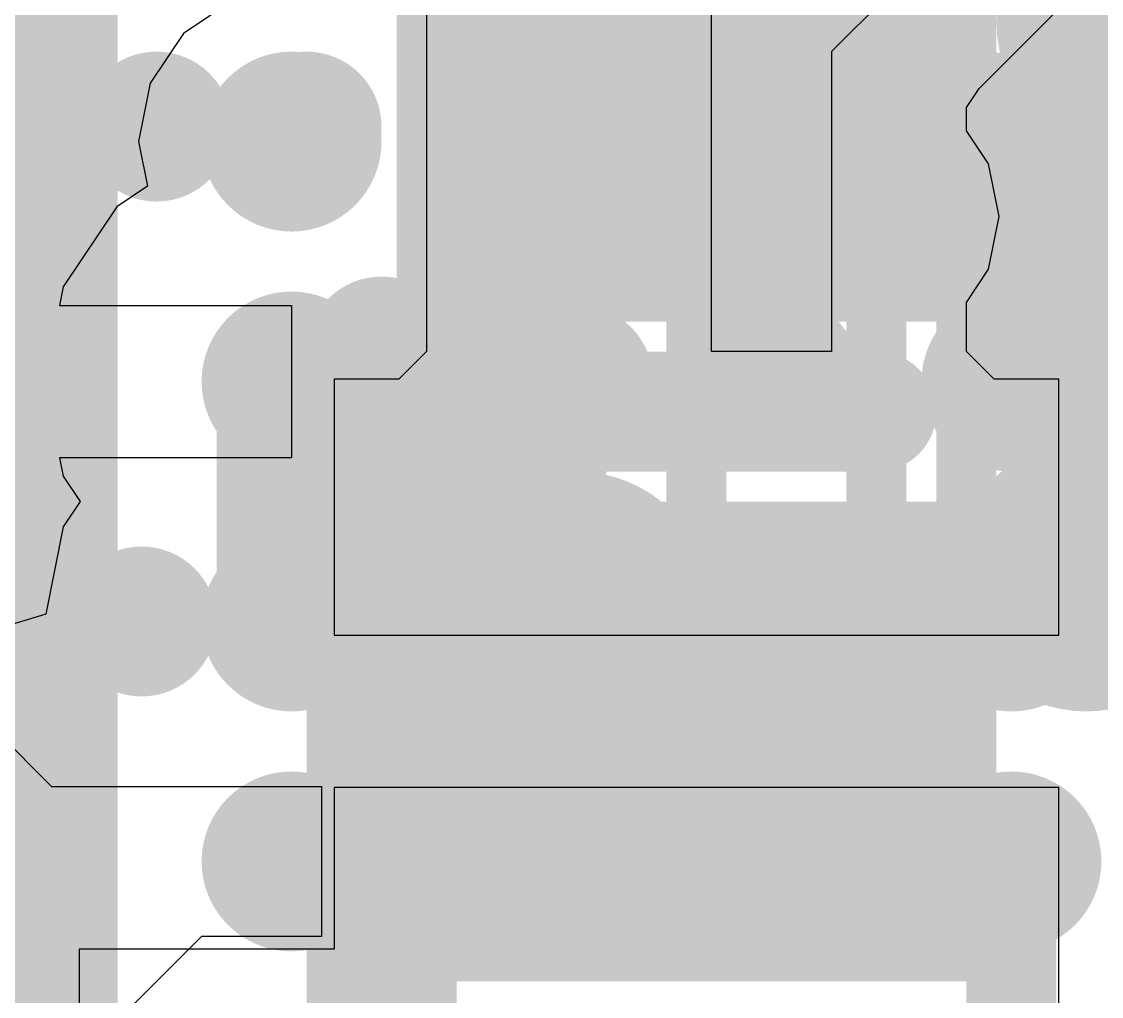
# Model space of a CAD drawing. Header units: millimetres. Extents: x 15 to 120, y 22 to 104.
# Drawn here: x 79.25 to 81.05, y 68.025 to 69.65 of the extents above; entities that cross this region are included whole.
import ezdxf

# ---------------------------------------------------------------- set-up
doc = ezdxf.new("R2010")
doc.units = ezdxf.units.MM
for name, color, linetype in [('BottomLayer', 5, 'Continuous'), ('BottomOverlay', 54, 'Continuous'), ('BottomPaste', 16, 'Continuous'), ('BottomSolder', 6, 'Continuous'), ('Mechanical13', 56, 'Continuous'), ('Mechanical15', 56, 'Continuous'), ('MultiLayer', 9, 'Continuous'), ('TopLayer', 1, 'Continuous'), ('TopOverlay', 2, 'Continuous'), ('TopPaste', 8, 'Continuous'), ('TopSolder', 216, 'Continuous')]:
    doc.layers.add(name, color=color, linetype=linetype)

msp = doc.modelspace()

# ---------------------------------------------------------------- linework, layer by layer
at = {"layer": 'BottomLayer'}
for p, q in [((79.92500652, 69.9000253), (79.92500652, 69.12469284)), ((80.84619339999999, 69.53863663999999), (81.0036353, 69.69608108)), ((80.82500472, 69.50692728), (80.84619339999999, 69.53863663999999)), ((80.82500472, 69.4680729), (80.82500472, 69.50692728)), ((80.86194393999999, 69.4127898), (80.82500472, 69.4680729)), ((80.87940644, 69.32499978), (80.86194393999999, 69.4127898)), ((80.86194393999999, 69.23720976), (80.87940644, 69.32499978)), ((80.82500472, 69.18192666), (80.86194393999999, 69.23720976)), ((80.82500472, 69.1246903), (80.82500472, 69.18192666)), ((79.92500652, 69.12469284), (79.92500398, 69.1246903)), ((79.92500398, 69.1246903), (79.92500652, 69.12468776)), ((79.92500652, 69.12468776), (79.92500398, 69.10002944)), ((80.82500472, 69.12468776), (80.82500725999999, 69.1246903)), ((80.82500725999999, 69.1246903), (80.82500472, 69.1246903)), ((80.82500725999999, 69.10002944), (80.82500472, 69.12468776)), ((79.92500398, 69.10002944), (79.87895377999999, 69.05397669999999)), ((80.87105745999999, 69.05397669999999), (80.82500725999999, 69.10002944)), ((79.87895377999999, 69.05397669999999), (79.77100632, 69.05397669999999)), ((79.77100632, 69.05397669999999), (79.77100632, 68.6269773)), ((80.97900492, 69.05397669999999), (80.87105745999999, 69.05397669999999)), ((80.97900492, 68.6269773), (80.97900492, 69.05397669999999)), ((79.77100632, 68.6269773), (80.97900492, 68.6269773)), ((80.97900492, 68.3729773), (79.77100632, 68.3729773)), ((79.77100632, 68.3729773), (79.77100632, 68.10400399999999)), ((80.97900492, 67.9459779), (80.97900492, 68.3729773)), ((79.77100632, 68.10400399999999), (79.34599827999999, 68.10400399999999)), ((79.34599827999999, 68.10400399999999), (79.34599827999999, 67.8270043))]:
    msp.add_line(p, q, dxfattribs=at)
for points, const_width in [([(80.37500562, 69.5000261), (81.09999528, 70.22501575999999)], 0.3999992), ([(81.20000016, 69.6000005), (81.57498036, 69.6000005)], 0.3999992), ([(79.8500054, 67.57500074), (79.8500054, 69.09999642)], 0.2499995)]:
    msp.add_lwpolyline(points, dxfattribs=dict(at, const_width=const_width))
for points, const_width in [([(81.10000036, 69.6000005, 1), (81.29999996, 69.6000005, 1)], 0.1999996), ([(80.58750202, 69.6500004, 1), (80.71250049999999, 69.6500004, 1)], 0.12499848), ([(80.27500581999999, 69.5000261, 1), (80.47500542, 69.5000261, 1)], 0.1999996), ([(79.41250056, 69.47500201999999, 1), (79.53749904, 69.47500201999999, 1)], 0.12499848), ([(79.6625026, 69.47500201999999, 1), (79.78750108, 69.47500201999999, 1)], 0.12499848), ([(80.58750202, 69.32499978, 1), (80.71250049999999, 69.32499978, 1)], 0.12499848), ([(79.78750615999999, 69.09999642, 1), (79.91250464, 69.09999642, 1)], 0.12499848), ([(80.08750047999999, 68.67500108, 1), (80.21249895999999, 68.67500108, 1)], 0.12499848), ([(80.53749958, 68.67500108, 1), (80.66249805999999, 68.67500108, 1)], 0.12499848), ([(80.08750047999999, 68.32500178, 1), (80.21249895999999, 68.32500178, 1)], 0.12499848), ([(80.53749958, 68.32500178, 1), (80.66249805999999, 68.32500178, 1)], 0.12499848)]:
    msp.add_lwpolyline(points, format="xyb", close=True, dxfattribs=dict(at, const_width=const_width))
for points in [[(80.72500491999999, 69.80002549999999), (80.02500631999999, 69.80002549999999), (80.72500491999999, 69.2000267), (80.02500631999999, 69.2000267)], [(80.72500491999999, 68.7999767), (80.02500631999999, 68.7999767), (80.72500491999999, 68.1999779), (80.02500631999999, 68.1999779)]]:
    msp.add_solid(points, dxfattribs=at)
at = {"layer": 'BottomOverlay', "const_width": 0.1999996}
msp.add_lwpolyline([(80.07498082, 69.0000017), (80.67497962, 69.0000017)], dxfattribs=at)
at = {"layer": 'BottomOverlay', "const_width": 0.0999998}
for points in [[(80.02498091999999, 69.0000017, 1), (80.12498072, 69.0000017, 1)], [(80.62497972, 69.0000017, 1), (80.72497951999999, 69.0000017, 1)]]:
    msp.add_lwpolyline(points, format="xyb", close=True, dxfattribs=at)
at = {"layer": 'BottomPaste'}
for points in [[(80.72500491999999, 69.80002549999999), (80.02500631999999, 69.80002549999999), (80.72500491999999, 69.2000267), (80.02500631999999, 69.2000267)], [(80.72500491999999, 69.80002549999999), (80.02500631999999, 69.80002549999999), (80.72500491999999, 69.2000267), (80.02500631999999, 69.2000267)], [(80.72500491999999, 68.7999767), (80.02500631999999, 68.7999767), (80.72500491999999, 68.1999779), (80.02500631999999, 68.1999779)], [(80.72500491999999, 68.7999767), (80.02500631999999, 68.7999767), (80.72500491999999, 68.1999779), (80.02500631999999, 68.1999779)]]:
    msp.add_solid(points, dxfattribs=at)
at = {"layer": 'BottomSolder'}
for points in [[(80.77500481999999, 69.85002539999999), (79.97500642, 69.85002539999999), (80.77500481999999, 69.15002679999999), (79.97500642, 69.15002679999999)], [(80.77500481999999, 69.85002539999999), (79.97500642, 69.85002539999999), (80.77500481999999, 69.15002679999999), (79.97500642, 69.15002679999999)], [(80.77500481999999, 68.84997659999999), (79.97500642, 68.84997659999999), (80.77500481999999, 68.14997799999999), (79.97500642, 68.14997799999999)], [(80.77500481999999, 68.84997659999999), (79.97500642, 68.84997659999999), (80.77500481999999, 68.14997799999999), (79.97500642, 68.14997799999999)]]:
    msp.add_solid(points, dxfattribs=at)
at = {"layer": 'Mechanical13', "const_width": 0.0999998}
for points in [[(79.35999622, 64.3099806), (79.35999622, 69.7899798)], [(80.07498082, 68.4499901), (80.07498082, 69.55001329999999)], [(80.07498082, 69.55001329999999), (80.67497962, 69.55001329999999)], [(80.67497962, 68.4499901), (80.67497962, 69.55001329999999)], [(80.07498082, 68.4499901), (80.67497962, 68.4499901)]]:
    msp.add_lwpolyline(points, dxfattribs=at)
at = {"layer": 'Mechanical13', "const_width": 0.0499999}
for points in [[(80.04998214, 69.55001329999999, 1), (80.09997949999999, 69.55001329999999, 1)], [(80.04998214, 69.55001329999999, 1), (80.09997949999999, 69.55001329999999, 1)], [(80.64998093999999, 69.55001329999999, 1), (80.6999783, 69.55001329999999, 1)], [(80.64998093999999, 69.55001329999999, 1), (80.6999783, 69.55001329999999, 1)], [(80.04998214, 68.4499901, 1), (80.09997949999999, 68.4499901, 1)], [(80.04998214, 68.4499901, 1), (80.09997949999999, 68.4499901, 1)], [(80.64998093999999, 68.4499901, 1), (80.6999783, 68.4499901, 1)], [(80.64998093999999, 68.4499901, 1), (80.6999783, 68.4499901, 1)]]:
    msp.add_lwpolyline(points, format="xyb", close=True, dxfattribs=at)
at = {"layer": 'Mechanical15', "const_width": 0.0999998}
for points in [[(79.20002448, 69.55001075999999), (79.20002448, 70.24998396)], [(79.92501922, 68.0999781), (79.92501922, 69.9000253)], [(80.82499202, 68.0999781), (80.82499202, 69.9000253)], [(77.39997728, 69.55001075999999), (79.20002448, 69.55001075999999)], [(80.37500562, 68.6999769), (80.37500562, 69.3000265)], [(80.07498082, 69.0000017), (80.67497962, 69.0000017)], [(79.92501922, 68.0999781), (80.82499202, 68.0999781)]]:
    msp.add_lwpolyline(points, dxfattribs=at)
at = {"layer": 'Mechanical15', "const_width": 0.0499999}
for points in [[(79.1750258, 69.55001075999999, 1), (79.22502315999999, 69.55001075999999, 1)], [(79.1750258, 69.55001075999999, 1), (79.22502315999999, 69.55001075999999, 1)], [(80.35000694, 69.3000265, 1), (80.40000429999999, 69.3000265, 1)], [(80.04998214, 69.0000017, 1), (80.09997949999999, 69.0000017, 1)], [(80.64998093999999, 69.0000017, 1), (80.6999783, 69.0000017, 1)], [(80.35000694, 68.6999769, 1), (80.40000429999999, 68.6999769, 1)], [(79.90002054, 68.0999781, 1), (79.95001789999999, 68.0999781, 1)], [(79.90002054, 68.0999781, 1), (79.95001789999999, 68.0999781, 1)], [(80.79999334, 68.0999781, 1), (80.84999069999999, 68.0999781, 1)], [(80.79999334, 68.0999781, 1), (80.84999069999999, 68.0999781, 1)]]:
    msp.add_lwpolyline(points, format="xyb", close=True, dxfattribs=at)
at = {"layer": 'MultiLayer'}
for points, const_width in [([(80.98750376, 69.6500004, 1), (81.21250203999999, 69.6500004, 1)], 0.22499828), ([(80.58750202, 69.6500004, 1), (80.71250049999999, 69.6500004, 1)], 0.12499848), ([(79.41250056, 69.47500201999999, 1), (79.53749904, 69.47500201999999, 1)], 0.12499848), ([(79.6625026, 69.47500201999999, 1), (79.78750108, 69.47500201999999, 1)], 0.12499848), ([(79.63750137999999, 69.4500008, 1), (79.76249985999999, 69.4500008, 1)], 0.12499848), ([(80.03750058, 69.4500008, 1), (80.16249906, 69.4500008, 1)], 0.12499848), ([(80.43750232, 69.4500008, 1), (80.5625008, 69.4500008, 1)], 0.12499848), ([(80.83749644, 69.44999571999999, 1), (80.96249492, 69.44999571999999, 1)], 0.12499848), ([(80.98750376, 69.24999866, 1), (81.21250203999999, 69.24999866, 1)], 0.22499828), ([(80.58750202, 69.32499978, 1), (80.71250049999999, 69.32499978, 1)], 0.12499848), ([(79.63750137999999, 69.0500016, 1), (79.76249985999999, 69.0500016, 1)], 0.12499848), ([(80.1151941, 69.05215043999999, 1), (80.24019258, 69.05215043999999, 1)], 0.12499848), ([(80.43750232, 69.0500016, 1), (80.5625008, 69.0500016, 1)], 0.12499848), ([(80.91250264, 68.72500097999999, 1), (81.13750092, 68.72500097999999, 1)], 0.22499828), ([(80.06250179999999, 68.67500108, 1), (80.28750008, 68.67500108, 1)], 0.22499828), ([(80.08750047999999, 68.67500108, 1), (80.21249895999999, 68.67500108, 1)], 0.12499848), ([(80.53749958, 68.67500108, 1), (80.66249805999999, 68.67500108, 1)], 0.12499848), ([(79.38750188, 68.64999986, 1), (79.51250035999999, 68.64999986, 1)], 0.12499848), ([(79.63750137999999, 68.64999986, 1), (79.76249985999999, 68.64999986, 1)], 0.12499848), ([(80.03750058, 68.64999986, 1), (80.16249906, 68.64999986, 1)], 0.12499848), ([(80.43749724, 68.64997953999999, 1), (80.56249572, 68.64997953999999, 1)], 0.12499848), ([(80.83749644, 68.64997953999999, 1), (80.96249492, 68.64997953999999, 1)], 0.12499848), ([(80.08750047999999, 68.32500178, 1), (80.21249895999999, 68.32500178, 1)], 0.12499848), ([(80.53749958, 68.32500178, 1), (80.66249805999999, 68.32500178, 1)], 0.12499848), ([(79.18750227999999, 68.25000066, 1), (79.31250075999999, 68.25000066, 1)], 0.12499848), ([(79.6374963, 68.24998034, 1), (79.76249478, 68.24998034, 1)], 0.12499848), ([(80.03749549999999, 68.24999557999999, 1), (80.16249398, 68.24999557999999, 1)], 0.12499848), ([(80.43750232, 68.2500032, 1), (80.5625008, 68.2500032, 1)], 0.12499848)]:
    msp.add_lwpolyline(points, format="xyb", close=True, dxfattribs=dict(at, const_width=const_width))
at = {"layer": 'TopLayer'}
for p, q in [((80.40000176, 69.10000149999999), (80.40000176, 69.90000752)), ((80.82500218, 69.82500132), (80.60000136, 69.6000005)), ((79.60245192, 69.68547404), (79.51975714, 69.63021888)), ((79.51975714, 69.63021888), (79.46450198, 69.54752409999999)), ((80.60000136, 69.6000005), (80.60000136, 69.10000149999999)), ((79.46450198, 69.54752409999999), (79.44509891999999, 69.44998048)), ((79.44509891999999, 69.44998048), (79.45992489999999, 69.3754518)), ((79.45992489999999, 69.3754518), (79.40872866, 69.34124562)), ((79.40872866, 69.34124562), (79.31943749999999, 69.20761114)), ((79.31943749999999, 69.20761114), (79.31334403999999, 69.17697874)), ((79.31334403999999, 69.17697874), (79.69999553999999, 69.17697874)), ((79.69999553999999, 69.17697874), (79.69999553999999, 68.92297873999999)), ((80.60000136, 69.10000149999999), (80.40000176, 69.10000149999999)), ((79.69999553999999, 68.92297873999999), (79.31334403999999, 68.92297873999999)), ((79.31334403999999, 68.92297873999999), (79.31943749999999, 68.89234634)), ((79.31943749999999, 68.89234634), (79.3477458, 68.84997914)), ((79.3477458, 68.84997914), (79.31943749999999, 68.80761194)), ((79.31943749999999, 68.80761194), (79.29052722, 68.66227314)), ((78.94999958, 68.72500097999999), (79.29999887999999, 68.37500168)), ((79.29052722, 68.66227314), (79.19483018, 68.63324347999999)), ((79.29999887999999, 68.37500168), (79.75000052, 68.37500168)), ((79.75000052, 68.37500168), (79.75000052, 68.12499964)), ((79.54999837999999, 68.12499964), (79.34999877999999, 67.92500004)), ((79.75000052, 68.12499964), (79.54999837999999, 68.12499964))]:
    msp.add_line(p, q, dxfattribs=at)
for points, const_width in [([(79.62499695999999, 69.44998048, 1), (79.77499412, 69.44998048, 1)], 0.1499997), ([(80.02499616, 69.44998048, 1), (80.17499332, 69.44998048, 1)], 0.1499997), ([(80.4249979, 69.44998048, 1), (80.57499505999999, 69.44998048, 1)], 0.1499997), ([(80.82499709999999, 69.44998048, 1), (80.97499426, 69.44998048, 1)], 0.1499997), ([(80.03749549999999, 69.44999571999999, 1), (80.16249398, 69.44999571999999, 1)], 0.12499848), ([(80.03749549999999, 69.44999571999999, 1), (80.16249398, 69.44999571999999, 1)], 0.12499848), ([(80.03749549999999, 69.44998048, 1), (80.16249398, 69.44998048, 1)], 0.12499848), ([(80.03749549999999, 69.44998048, 1), (80.16249398, 69.44998048, 1)], 0.12499848), ([(80.03750058, 69.4500008, 1), (80.16249906, 69.4500008, 1)], 0.12499848), ([(80.03750058, 69.4500008, 1), (80.16249906, 69.4500008, 1)], 0.12499848), ([(80.43750232, 69.4500008, 1), (80.5625008, 69.4500008, 1)], 0.12499848), ([(80.83749644, 69.44999571999999, 1), (80.96249492, 69.44999571999999, 1)], 0.12499848), ([(80.83749644, 69.44999571999999, 1), (80.96249492, 69.44999571999999, 1)], 0.12499848), ([(80.83749644, 69.44999571999999, 1), (80.96249492, 69.44999571999999, 1)], 0.12499848), ([(80.83749644, 69.44998048, 1), (80.96249492, 69.44998048, 1)], 0.12499848), ([(80.83749644, 69.44998048, 1), (80.96249492, 69.44998048, 1)], 0.12499848), ([(80.83750151999999, 69.4500008, 1), (80.96249999999999, 69.4500008, 1)], 0.12499848), ([(80.83750151999999, 69.4500008, 1), (80.96249999999999, 69.4500008, 1)], 0.12499848), ([(80.83752184, 69.44998048, 1), (80.96252032, 69.44998048, 1)], 0.12499848), ([(80.83752184, 69.44998048, 1), (80.96252032, 69.44998048, 1)], 0.12499848), ([(80.4749978, 69.44999571999999, 1), (80.52499515999999, 69.44999571999999, 1)], 0.0499999), ([(80.4749978, 69.44999571999999, 1), (80.52499515999999, 69.44999571999999, 1)], 0.0499999), ([(80.4749978, 69.44998048, 1), (80.52499515999999, 69.44998048, 1)], 0.0499999), ([(80.47500287999999, 69.4500008, 1), (80.52500024, 69.4500008, 1)], 0.0499999), ([(79.62499695999999, 69.04997874, 1), (79.77499412, 69.04997874, 1)], 0.1499997), ([(80.02499616, 69.04997874, 1), (80.17499332, 69.04997874, 1)], 0.1499997), ([(80.4249979, 69.04997874, 1), (80.57499505999999, 69.04997874, 1)], 0.1499997), ([(80.82499709999999, 69.04997874, 1), (80.97499426, 69.04997874, 1)], 0.1499997), ([(79.6374963, 69.04999652, 1), (79.76249478, 69.04999652, 1)], 0.12499848), ([(79.6374963, 69.04999652, 1), (79.76249478, 69.04999652, 1)], 0.12499848), ([(79.6374963, 69.04997874, 1), (79.76249478, 69.04997874, 1)], 0.12499848), ([(79.6374963, 69.04997874, 1), (79.76249478, 69.04997874, 1)], 0.12499848), ([(79.6374963, 69.04997874, 1), (79.76249478, 69.04997874, 1)], 0.12499848), ([(79.63750137999999, 69.0500016, 1), (79.76249985999999, 69.0500016, 1)], 0.12499848), ([(79.63750137999999, 69.0500016, 1), (79.76249985999999, 69.0500016, 1)], 0.12499848), ([(80.03749549999999, 69.04999652, 1), (80.16249398, 69.04999652, 1)], 0.12499848), ([(80.03749549999999, 69.04999652, 1), (80.16249398, 69.04999652, 1)], 0.12499848), ([(80.03749549999999, 69.04999652, 1), (80.16249398, 69.04999652, 1)], 0.12499848), ([(80.03749549999999, 69.04997874, 1), (80.16249398, 69.04997874, 1)], 0.12499848), ([(80.03749549999999, 69.04997874, 1), (80.16249398, 69.04997874, 1)], 0.12499848), ([(80.03749549999999, 69.04997874, 1), (80.16249398, 69.04997874, 1)], 0.12499848), ([(80.03964941999999, 69.05215043999999, 1), (80.16464789999999, 69.05215043999999, 1)], 0.12499848), ([(80.03964941999999, 69.05215043999999, 1), (80.16464789999999, 69.05215043999999, 1)], 0.12499848), ([(80.04019043999999, 69.05215043999999, 1), (80.16518891999999, 69.05215043999999, 1)], 0.12499848), ([(80.43750232, 69.0500016, 1), (80.5625008, 69.0500016, 1)], 0.12499848), ([(80.83749644, 69.04997874, 1), (80.96249492, 69.04997874, 1)], 0.12499848), ([(80.83749644, 69.04997874, 1), (80.96249492, 69.04997874, 1)], 0.12499848), ([(80.4749978, 69.04999652, 1), (80.52499515999999, 69.04999652, 1)], 0.0499999), ([(80.4749978, 69.04999652, 1), (80.52499515999999, 69.04999652, 1)], 0.0499999), ([(80.4749978, 69.04997874, 1), (80.52499515999999, 69.04997874, 1)], 0.0499999), ([(80.47500287999999, 69.0500016, 1), (80.52500024, 69.0500016, 1)], 0.0499999), ([(79.62499695999999, 68.64997953999999, 1), (79.77499412, 68.64997953999999, 1)], 0.1499997), ([(80.02499616, 68.64997953999999, 1), (80.17499332, 68.64997953999999, 1)], 0.1499997), ([(80.4249979, 68.64997953999999, 1), (80.57499505999999, 68.64997953999999, 1)], 0.1499997), ([(80.82499709999999, 68.64997953999999, 1), (80.97499426, 68.64997953999999, 1)], 0.1499997), ([(79.6374963, 68.64999478, 1), (79.76249478, 68.64999478, 1)], 0.12499848), ([(79.6374963, 68.64999478, 1), (79.76249478, 68.64999478, 1)], 0.12499848), ([(79.6374963, 68.64999478, 1), (79.76249478, 68.64999478, 1)], 0.12499848), ([(79.6374963, 68.64997953999999, 1), (79.76249478, 68.64997953999999, 1)], 0.12499848), ([(79.6374963, 68.64997953999999, 1), (79.76249478, 68.64997953999999, 1)], 0.12499848), ([(79.63750137999999, 68.64999986, 1), (79.76249985999999, 68.64999986, 1)], 0.12499848), ([(79.63750137999999, 68.64999986, 1), (79.76249985999999, 68.64999986, 1)], 0.12499848), ([(80.03748026, 68.64997953999999, 1), (80.16247874, 68.64997953999999, 1)], 0.12499848), ([(80.03748026, 68.64997953999999, 1), (80.16247874, 68.64997953999999, 1)], 0.12499848), ([(80.03748026, 68.64997953999999, 1), (80.16247874, 68.64997953999999, 1)], 0.12499848), ([(80.03749549999999, 68.64999478, 1), (80.16249398, 68.64999478, 1)], 0.12499848), ([(80.03749549999999, 68.64999478, 1), (80.16249398, 68.64999478, 1)], 0.12499848), ([(80.03749549999999, 68.64999478, 1), (80.16249398, 68.64999478, 1)], 0.12499848), ([(80.03749549999999, 68.64999478, 1), (80.16249398, 68.64999478, 1)], 0.12499848), ([(80.03749549999999, 68.64997953999999, 1), (80.16249398, 68.64997953999999, 1)], 0.12499848), ([(80.03749549999999, 68.64997953999999, 1), (80.16249398, 68.64997953999999, 1)], 0.12499848), ([(80.03750058, 68.64999986, 1), (80.16249906, 68.64999986, 1)], 0.12499848), ([(80.03750058, 68.64999986, 1), (80.16249906, 68.64999986, 1)], 0.12499848), ([(80.43749724, 68.64997953999999, 1), (80.56249572, 68.64997953999999, 1)], 0.12499848), ([(80.83749644, 68.64997953999999, 1), (80.96249492, 68.64997953999999, 1)], 0.12499848), ([(79.62499695999999, 68.24998034, 1), (79.77499412, 68.24998034, 1)], 0.1499997), ([(80.02499616, 68.24998034, 1), (80.17499332, 68.24998034, 1)], 0.1499997), ([(80.4249979, 68.24998034, 1), (80.57499505999999, 68.24998034, 1)], 0.1499997), ([(80.82499709999999, 68.24998034, 1), (80.97499426, 68.24998034, 1)], 0.1499997), ([(79.18750227999999, 68.25000066, 1), (79.31250075999999, 68.25000066, 1)], 0.12499848), ([(79.6374963, 68.24998034, 1), (79.76249478, 68.24998034, 1)], 0.12499848), ([(80.03749549999999, 68.24999557999999, 1), (80.16249398, 68.24999557999999, 1)], 0.12499848), ([(80.03749549999999, 68.24999557999999, 1), (80.16249398, 68.24999557999999, 1)], 0.12499848), ([(80.03749549999999, 68.24998034, 1), (80.16249398, 68.24998034, 1)], 0.12499848), ([(80.43750232, 68.2500032, 1), (80.5625008, 68.2500032, 1)], 0.12499848), ([(80.86249511999999, 68.24998034, 1), (80.93749624, 68.24998034, 1)], 0.07499858)]:
    msp.add_lwpolyline(points, format="xyb", close=True, dxfattribs=dict(at, const_width=const_width))
for points, const_width in [([(80.09999474, 69.44999571999999), (80.09999982, 69.4500008)], 0.2499995), ([(80.09999474, 69.44998048), (80.09999474, 69.44999571999999)], 0.2499995), ([(80.09999474, 69.04999652), (80.09999474, 69.44998048)], 0.2499995), ([(80.89999567999999, 69.44999571999999), (80.90000076, 69.4500008)], 0.2499995), ([(80.89999567999999, 69.44998048), (80.89999567999999, 69.44999571999999)], 0.2499995), ([(80.89999567999999, 69.04997874), (80.89999567999999, 69.44998048)], 0.2499995), ([(80.90000076, 69.4500008), (80.90002108, 69.44998048)], 0.2499995), ([(80.90002108, 69.44998048), (81.29999488, 69.44998048)], 0.2499995), ([(80.49999648, 69.44999571999999), (80.50000156, 69.4500008)], 0.0999998), ([(80.49999648, 69.44998048), (80.49999648, 69.44999571999999)], 0.0999998), ([(79.69999553999999, 69.04999652), (79.70000062, 69.0500016)], 0.2499995), ([(79.69999553999999, 69.04997874), (79.69999553999999, 69.04999652)], 0.2499995), ([(79.69999553999999, 69.04997874), (80.09999474, 69.04997874)], 0.2499995), ([(79.69999553999999, 68.64999478), (79.69999553999999, 69.04997874)], 0.2499995), ([(80.09999474, 69.04999652), (80.10214866, 69.05215043999999)], 0.2499995), ([(80.09999474, 69.04997874), (80.09999474, 69.04999652)], 0.2499995), ([(80.09999474, 68.64999478), (80.09999474, 69.04997874)], 0.2499995), ([(80.10214866, 69.05215043999999), (80.10268968, 69.05215043999999)], 0.2499995), ([(80.89999567999999, 69.04997874), (81.29997709999999, 69.04997874)], 0.2499995), ([(80.49999648, 69.04999652), (80.50000156, 69.0500016)], 0.0999998), ([(80.49999648, 69.04997874), (80.49999648, 69.04999652)], 0.0999998), ([(79.69999553999999, 68.64999478), (79.70000062, 68.64999986)], 0.2499995), ([(79.69999553999999, 68.64997953999999), (79.69999553999999, 68.64999478)], 0.2499995), ([(79.69999553999999, 68.64997953999999), (80.09997949999999, 68.64997953999999)], 0.2499995), ([(80.09997949999999, 68.64997953999999), (80.09999474, 68.64999478)], 0.2499995), ([(80.09997949999999, 68.64997953999999), (80.09999474, 68.64997953999999)], 0.2499995), ([(80.09999474, 68.64999478), (80.09999982, 68.64999986)], 0.2499995), ([(80.09999474, 68.64997953999999), (80.09999474, 68.64999478)], 0.2499995), ([(80.09999474, 68.24998034), (80.09999474, 68.24999557999999)], 0.2499995), ([(80.89999567999999, 67.84998114), (80.89999567999999, 68.24998034)], 0.1499997)]:
    msp.add_lwpolyline(points, dxfattribs=dict(at, const_width=const_width))
at = {"layer": 'TopOverlay', "const_width": 0.1499997}
msp.add_lwpolyline([(79.29999633999999, 64.54998012), (79.29999633999999, 69.84997967999999)], dxfattribs=at)
at = {"layer": 'TopPaste', "const_width": 0.1499997}
for points in [[(79.62499695999999, 69.44998048, 1), (79.77499412, 69.44998048, 1)], [(79.62499695999999, 69.44998048, 1), (79.77499412, 69.44998048, 1)], [(80.02499616, 69.44998048, 1), (80.17499332, 69.44998048, 1)], [(80.02499616, 69.44998048, 1), (80.17499332, 69.44998048, 1)], [(80.4249979, 69.44998048, 1), (80.57499505999999, 69.44998048, 1)], [(80.4249979, 69.44998048, 1), (80.57499505999999, 69.44998048, 1)], [(80.82499709999999, 69.44998048, 1), (80.97499426, 69.44998048, 1)], [(80.82499709999999, 69.44998048, 1), (80.97499426, 69.44998048, 1)], [(79.62499695999999, 69.04997874, 1), (79.77499412, 69.04997874, 1)], [(79.62499695999999, 69.04997874, 1), (79.77499412, 69.04997874, 1)], [(80.02499616, 69.04997874, 1), (80.17499332, 69.04997874, 1)], [(80.02499616, 69.04997874, 1), (80.17499332, 69.04997874, 1)], [(80.4249979, 69.04997874, 1), (80.57499505999999, 69.04997874, 1)], [(80.4249979, 69.04997874, 1), (80.57499505999999, 69.04997874, 1)], [(80.82499709999999, 69.04997874, 1), (80.97499426, 69.04997874, 1)], [(80.82499709999999, 69.04997874, 1), (80.97499426, 69.04997874, 1)], [(79.62499695999999, 68.64997953999999, 1), (79.77499412, 68.64997953999999, 1)], [(79.62499695999999, 68.64997953999999, 1), (79.77499412, 68.64997953999999, 1)], [(80.02499616, 68.64997953999999, 1), (80.17499332, 68.64997953999999, 1)], [(80.02499616, 68.64997953999999, 1), (80.17499332, 68.64997953999999, 1)], [(80.4249979, 68.64997953999999, 1), (80.57499505999999, 68.64997953999999, 1)], [(80.4249979, 68.64997953999999, 1), (80.57499505999999, 68.64997953999999, 1)], [(80.82499709999999, 68.64997953999999, 1), (80.97499426, 68.64997953999999, 1)], [(80.82499709999999, 68.64997953999999, 1), (80.97499426, 68.64997953999999, 1)], [(79.62499695999999, 68.24998034, 1), (79.77499412, 68.24998034, 1)], [(79.62499695999999, 68.24998034, 1), (79.77499412, 68.24998034, 1)], [(80.02499616, 68.24998034, 1), (80.17499332, 68.24998034, 1)], [(80.02499616, 68.24998034, 1), (80.17499332, 68.24998034, 1)], [(80.4249979, 68.24998034, 1), (80.57499505999999, 68.24998034, 1)], [(80.4249979, 68.24998034, 1), (80.57499505999999, 68.24998034, 1)], [(80.82499709999999, 68.24998034, 1), (80.97499426, 68.24998034, 1)], [(80.82499709999999, 68.24998034, 1), (80.97499426, 68.24998034, 1)]]:
    msp.add_lwpolyline(points, format="xyb", close=True, dxfattribs=at)
at = {"layer": 'TopSolder', "const_width": 0.10999978}
for points in [[(79.64499692, 69.44998048, 1), (79.75499416, 69.44998048, 1)], [(79.64499692, 69.44998048, 1), (79.75499416, 69.44998048, 1)], [(80.04499612, 69.44998048, 1), (80.15499335999999, 69.44998048, 1)], [(80.04499612, 69.44998048, 1), (80.15499335999999, 69.44998048, 1)], [(80.44499786, 69.44998048, 1), (80.5549951, 69.44998048, 1)], [(80.44499786, 69.44998048, 1), (80.5549951, 69.44998048, 1)], [(80.84499706, 69.44998048, 1), (80.9549943, 69.44998048, 1)], [(80.84499706, 69.44998048, 1), (80.9549943, 69.44998048, 1)], [(79.64499692, 69.04997874, 1), (79.75499416, 69.04997874, 1)], [(79.64499692, 69.04997874, 1), (79.75499416, 69.04997874, 1)], [(80.04499612, 69.04997874, 1), (80.15499335999999, 69.04997874, 1)], [(80.04499612, 69.04997874, 1), (80.15499335999999, 69.04997874, 1)], [(80.44499786, 69.04997874, 1), (80.5549951, 69.04997874, 1)], [(80.44499786, 69.04997874, 1), (80.5549951, 69.04997874, 1)], [(80.84499706, 69.04997874, 1), (80.9549943, 69.04997874, 1)], [(80.84499706, 69.04997874, 1), (80.9549943, 69.04997874, 1)], [(79.64499692, 68.64997953999999, 1), (79.75499416, 68.64997953999999, 1)], [(79.64499692, 68.64997953999999, 1), (79.75499416, 68.64997953999999, 1)], [(80.04499612, 68.64997953999999, 1), (80.15499335999999, 68.64997953999999, 1)], [(80.04499612, 68.64997953999999, 1), (80.15499335999999, 68.64997953999999, 1)], [(80.44499786, 68.64997953999999, 1), (80.5549951, 68.64997953999999, 1)], [(80.44499786, 68.64997953999999, 1), (80.5549951, 68.64997953999999, 1)], [(80.84499706, 68.64997953999999, 1), (80.9549943, 68.64997953999999, 1)], [(80.84499706, 68.64997953999999, 1), (80.9549943, 68.64997953999999, 1)], [(79.64499692, 68.24998034, 1), (79.75499416, 68.24998034, 1)], [(79.64499692, 68.24998034, 1), (79.75499416, 68.24998034, 1)], [(80.04499612, 68.24998034, 1), (80.15499335999999, 68.24998034, 1)], [(80.04499612, 68.24998034, 1), (80.15499335999999, 68.24998034, 1)], [(80.44499786, 68.24998034, 1), (80.5549951, 68.24998034, 1)], [(80.44499786, 68.24998034, 1), (80.5549951, 68.24998034, 1)], [(80.84499706, 68.24998034, 1), (80.9549943, 68.24998034, 1)], [(80.84499706, 68.24998034, 1), (80.9549943, 68.24998034, 1)]]:
    msp.add_lwpolyline(points, format="xyb", close=True, dxfattribs=at)

doc.saveas('drawing.dxf')
